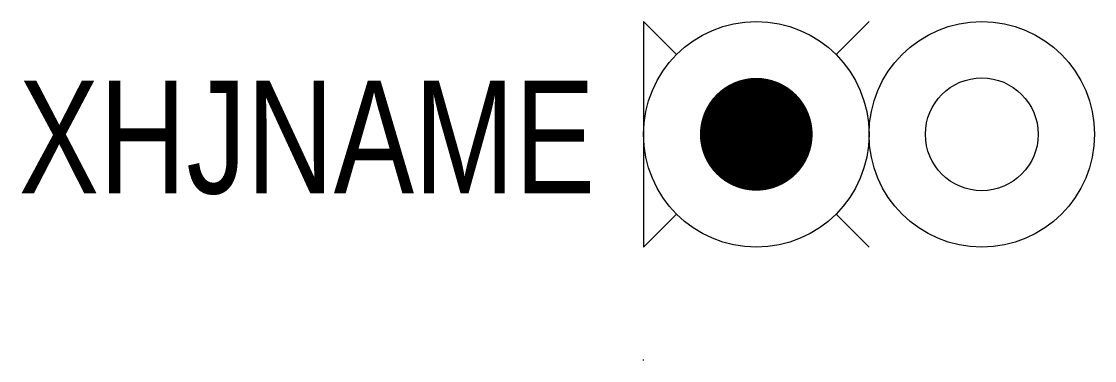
# Model space of a CAD drawing. Header units: inches. Extents: x -11 to 8, y 0 to 6.
import ezdxf
from ezdxf.enums import TextEntityAlignment as Align

# ---------------------------------------------------------------- set-up
doc = ezdxf.new("R2010")
doc.units = ezdxf.units.IN
doc.header["$MEASUREMENT"] = 0

msp = doc.modelspace()

# ---------------------------------------------------------------- linework, layer by layer
at = {"color": 5}
for p, q in [((0.586, 5.414), (0, 6)), ((4, 6), (3.414, 5.414)), ((0.586, 2.586), (0, 2)), ((4, 2), (3.414, 2.586))]:
    msp.add_line(p, q, dxfattribs=at)
for p, q in [((0, 6), (0, 2)), ((0, -0.01), (0, 0.01))]:
    msp.add_line(p, q)
at = {"color": 5, "const_width": 1}
msp.add_lwpolyline([(1.5, 4, -1), (2.5, 4, -1)], format="xyb", close=True, dxfattribs=at)
at = {"color": 5}
msp.add_circle((2, 4), 2, dxfattribs=at)
for radius in [2, 1]:
    msp.add_circle((6, 4), radius)

# ---------------------------------------------------------------- texts
at = {"width": 0.8}
msp.add_attdef('XHJNAME', text='D1', height=2, dxfattribs=at).set_placement((-0.86, 2.951), align=Align.RIGHT)

doc.saveas('drawing.dxf')
